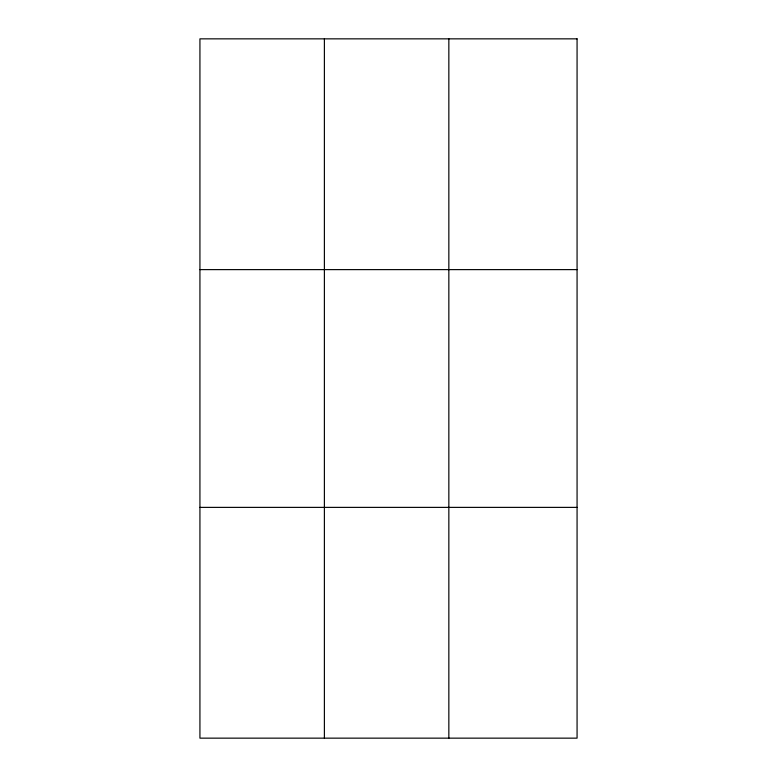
<?xml version="1.0" encoding="UTF-8"?>
<svg xmlns="http://www.w3.org/2000/svg" width="777" height="777" viewBox="0 0 777 777"><rect width="100%" height="100%" fill="white"/><g stroke="black" fill="none" stroke-linecap="round" stroke-linejoin="round"><path stroke-width="1.17" d="M324.388 738.15L324.388 38.85M448.844 738.15L448.844 38.85M199.932 269.619L577.068 269.619M199.932 507.381L577.068 507.381M577.068 38.85L577.068 738.15L199.932 738.15L199.932 38.85L577.068 38.85"/></g></svg>
